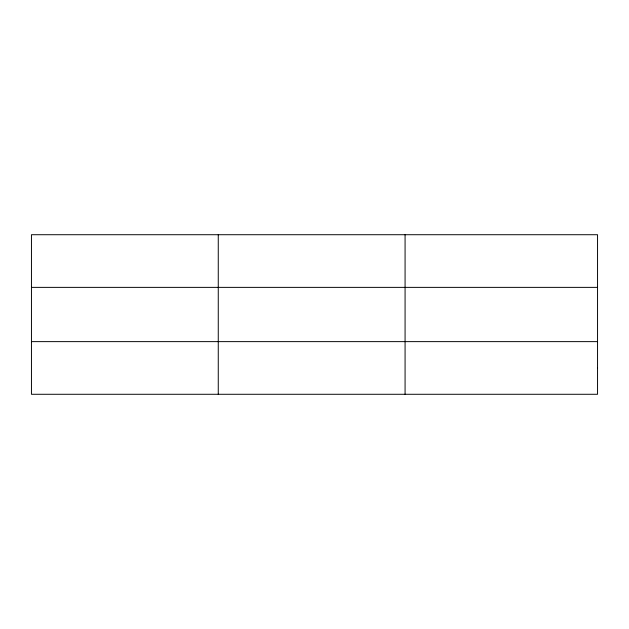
<?xml version="1.0" encoding="UTF-8"?>
<svg xmlns="http://www.w3.org/2000/svg" width="629" height="629" viewBox="0 0 629 629"><rect width="100%" height="100%" fill="white"/><g stroke="black" fill="none" stroke-linecap="round" stroke-linejoin="round"><path stroke-width="0.94" d="M218.263 394.281L218.263 234.719M405.076 394.281L405.076 234.719M31.45 287.374L597.55 287.374M31.45 341.626L597.55 341.626M597.55 367.957L597.55 394.281L31.45 394.281L31.45 234.719L597.55 234.719L597.55 367.957"/></g></svg>
